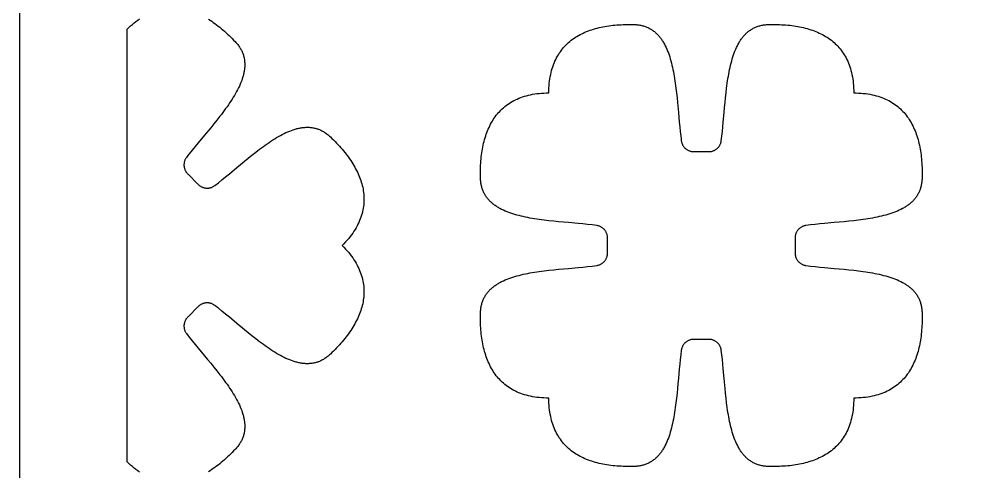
# Model space of a CAD drawing. Extents: x -1268 to 1319, y -900 to 956.
# Drawn here: x -629.1 to -179.1, y -638.5 to -428.7 of the extents above; entities that cross this region are included whole.
import ezdxf

# ---------------------------------------------------------------- set-up
doc = ezdxf.new("R2010")
doc.units = 0
doc.layers.add('LAYER_1', color=7, linetype='CONTINUOUS')

msp = doc.modelspace()

# ---------------------------------------------------------------- linework, layer by layer
at = {"layer": 'LAYER_1'}
for points in [[(-629.08, -900), (270.92, -900), (270.92, 900), (-629.08, 900)], [(-383.27, -462.81), (-383.25, -461.66), (-383.2, -460.54), (-383.13, -459.44), (-383.04, -458.37), (-382.92, -457.32), (-382.77, -456.29), (-382.6, -455.29), (-382.41, -454.32), (-382.2, -453.36), (-381.96, -452.44), (-381.7, -451.53), (-381.42, -450.65), (-381.11, -449.78), (-380.79, -448.95), (-380.44, -448.13), (-380.07, -447.34), (-379.68, -446.56), (-379.27, -445.81), (-378.84, -445.09), (-378.39, -444.38), (-377.92, -443.69), (-377.43, -443.03), (-376.92, -442.38), (-376.4, -441.76), (-375.85, -441.15), (-375.29, -440.57), (-374.71, -440), (-374.11, -439.46), (-373.5, -438.93), (-372.87, -438.42), (-372.22, -437.94), (-371.56, -437.47), (-370.88, -437.02), (-370.19, -436.59), (-369.48, -436.17), (-368.75, -435.78), (-368.01, -435.4), (-367.26, -435.04), (-366.49, -434.69), (-365.71, -434.37), (-364.92, -434.06), (-364.11, -433.76), (-363.29, -433.49), (-362.46, -433.22), (-361.62, -432.98), (-360.77, -432.75), (-359.9, -432.54), (-359.02, -432.34), (-358.14, -432.16), (-357.24, -431.99), (-356.33, -431.84), (-355.41, -431.7), (-354.48, -431.57), (-353.55, -431.46), (-352.6, -431.37), (-351.65, -431.28), (-350.69, -431.22), (-349.72, -431.16), (-348.74, -431.12), (-347.75, -431.09), (-346.76, -431.07), (-345.76, -431.07), (-344.76, -431.07), (-343.75, -431.09), (-343.27, -431.11), (-342.79, -431.14), (-342.33, -431.18), (-341.87, -431.23), (-341.42, -431.29), (-340.98, -431.36), (-340.55, -431.45), (-340.12, -431.54), (-339.7, -431.64), (-339.29, -431.76), (-338.89, -431.88), (-338.49, -432.02), (-338.1, -432.16), (-337.72, -432.31), (-337.35, -432.48), (-336.98, -432.65), (-336.62, -432.83), (-336.26, -433.02), (-335.92, -433.23), (-335.58, -433.44), (-335.24, -433.65), (-334.92, -433.88), (-334.6, -434.12), (-334.28, -434.36), (-333.97, -434.62), (-333.67, -434.88), (-333.38, -435.15), (-333.09, -435.43), (-332.8, -435.72), (-332.53, -436.01), (-332.25, -436.31), (-331.99, -436.62), (-331.73, -436.94), (-331.47, -437.27), (-331.23, -437.6), (-330.98, -437.94), (-330.74, -438.29), (-330.51, -438.64), (-330.28, -439), (-330.06, -439.37), (-329.85, -439.75), (-329.63, -440.13), (-329.22, -440.91), (-328.83, -441.72), (-328.46, -442.55), (-328.11, -443.4), (-327.77, -444.28), (-327.45, -445.18), (-327.15, -446.09), (-326.86, -447.03), (-326.59, -447.99), (-326.33, -448.96), (-326.09, -449.95), (-325.85, -450.96), (-325.63, -451.98), (-325.43, -453.01), (-325.23, -454.06), (-325.04, -455.12), (-324.87, -456.2), (-324.7, -457.28), (-324.54, -458.37), (-324.39, -459.47), (-324.25, -460.58), (-323.98, -462.81), (-323.74, -465.07), (-323.51, -467.33), (-323.09, -471.87), (-322.69, -476.38), (-322.47, -478.6), (-322.25, -480.78), (-322.01, -482.93), (-321.88, -483.99), (-321.75, -485.03), (-321.7, -485.32), (-321.64, -485.59), (-321.57, -485.87), (-321.48, -486.13), (-321.39, -486.4), (-321.28, -486.65), (-321.16, -486.9), (-321.03, -487.14), (-320.89, -487.37), (-320.73, -487.6), (-320.57, -487.82), (-320.4, -488.02), (-320.22, -488.23), (-320.03, -488.42), (-319.83, -488.6), (-319.62, -488.77), (-319.41, -488.94), (-319.19, -489.09), (-318.96, -489.23), (-318.72, -489.37), (-318.48, -489.49), (-318.23, -489.6), (-317.98, -489.7), (-317.72, -489.78), (-317.46, -489.86), (-317.19, -489.92), (-316.92, -489.97), (-316.64, -490.01), (-316.36, -490.03), (-316.08, -490.05), (-315.8, -490.04), (-315.51, -490.02), (-315.26, -490), (-313.41, -489.92), (-311.55, -489.92), (-309.7, -490), (-309.45, -490.02), (-309.16, -490.04), (-308.88, -490.05), (-308.59, -490.03), (-308.32, -490.01), (-308.04, -489.97), (-307.77, -489.92), (-307.5, -489.86), (-307.24, -489.78), (-306.98, -489.7), (-306.72, -489.6), (-306.48, -489.49), (-306.23, -489.37), (-306, -489.23), (-305.77, -489.09), (-305.55, -488.94), (-305.33, -488.77), (-305.13, -488.6), (-304.93, -488.42), (-304.74, -488.23), (-304.56, -488.02), (-304.39, -487.82), (-304.22, -487.6), (-304.07, -487.37), (-303.93, -487.14), (-303.8, -486.9), (-303.68, -486.65), (-303.57, -486.4), (-303.47, -486.13), (-303.39, -485.87), (-303.32, -485.59), (-303.26, -485.32), (-303.21, -485.03), (-302.95, -482.93), (-302.71, -480.78), (-302.48, -478.6), (-302.27, -476.38), (-301.86, -471.87), (-301.66, -469.61), (-301.44, -467.33), (-301.22, -465.07), (-300.97, -462.81), (-300.71, -460.58), (-300.57, -459.47), (-300.42, -458.37), (-300.26, -457.28), (-300.09, -456.2), (-299.91, -455.12), (-299.73, -454.06), (-299.53, -453.01), (-299.32, -451.98), (-299.1, -450.96), (-298.87, -449.95), (-298.63, -448.96), (-298.37, -447.99), (-298.09, -447.03), (-297.81, -446.09), (-297.5, -445.18), (-297.18, -444.28), (-296.85, -443.4), (-296.49, -442.55), (-296.12, -441.72), (-295.73, -440.91), (-295.32, -440.13), (-295.11, -439.75), (-294.89, -439.37), (-294.67, -439), (-294.45, -438.64), (-294.21, -438.29), (-293.98, -437.94), (-293.73, -437.6), (-293.48, -437.27), (-293.23, -436.94), (-292.97, -436.62), (-292.7, -436.31), (-292.43, -436.01), (-292.15, -435.72), (-291.87, -435.43), (-291.58, -435.15), (-291.29, -434.88), (-290.98, -434.62), (-290.68, -434.36), (-290.36, -434.12), (-290.04, -433.88), (-289.71, -433.65), (-289.38, -433.44), (-289.04, -433.23), (-288.69, -433.02), (-288.34, -432.83), (-287.98, -432.65), (-287.61, -432.48), (-287.24, -432.31), (-286.85, -432.16), (-286.47, -432.02), (-286.07, -431.88), (-285.67, -431.76), (-285.25, -431.64), (-284.84, -431.54), (-284.41, -431.45), (-283.98, -431.36), (-283.54, -431.29), (-283.09, -431.23), (-282.63, -431.18), (-282.16, -431.14), (-281.69, -431.11), (-281.21, -431.09), (-280.2, -431.07), (-279.19, -431.07), (-278.2, -431.07), (-277.2, -431.09), (-276.22, -431.12), (-275.24, -431.16), (-274.27, -431.22), (-273.31, -431.28), (-272.36, -431.37), (-271.41, -431.46), (-270.47, -431.57), (-269.55, -431.7), (-268.63, -431.84), (-267.72, -431.99), (-266.82, -432.16), (-265.93, -432.34), (-265.06, -432.54), (-264.19, -432.75), (-263.34, -432.98), (-262.49, -433.22), (-261.66, -433.49), (-260.84, -433.76), (-260.04, -434.06), (-259.24, -434.37), (-258.46, -434.69), (-257.7, -435.04), (-256.94, -435.4), (-256.21, -435.78), (-255.48, -436.17), (-254.77, -436.59), (-254.08, -437.02), (-253.4, -437.47), (-252.74, -437.94), (-252.09, -438.42), (-251.46, -438.93), (-250.84, -439.46), (-250.25, -440), (-249.67, -440.57), (-249.1, -441.15), (-248.56, -441.76), (-248.03, -442.38), (-247.53, -443.03), (-247.04, -443.69), (-246.57, -444.38), (-246.12, -445.09), (-245.69, -445.81), (-245.28, -446.56), (-244.89, -447.34), (-244.52, -448.13), (-244.17, -448.95), (-243.85, -449.78), (-243.54, -450.65), (-243.26, -451.53), (-243, -452.44), (-242.76, -453.36), (-242.54, -454.32), (-242.35, -455.29), (-242.18, -456.29), (-242.04, -457.32), (-241.92, -458.37), (-241.83, -459.44), (-241.75, -460.54), (-241.71, -461.66), (-241.69, -462.81), (-240.54, -462.83), (-239.42, -462.87), (-238.32, -462.94), (-237.25, -463.04), (-236.2, -463.16), (-235.18, -463.3), (-234.18, -463.47), (-233.2, -463.66), (-232.25, -463.88), (-231.32, -464.11), (-230.41, -464.38), (-229.53, -464.66), (-228.67, -464.96), (-227.83, -465.29), (-227.01, -465.64), (-226.22, -466.01), (-225.45, -466.4), (-224.7, -466.81), (-223.97, -467.24), (-223.26, -467.69), (-222.57, -468.16), (-221.91, -468.64), (-221.26, -469.15), (-220.64, -469.68), (-220.03, -470.22), (-219.45, -470.78), (-218.89, -471.36), (-218.34, -471.96), (-217.81, -472.58), (-217.31, -473.21), (-216.82, -473.85), (-216.35, -474.52), (-215.9, -475.2), (-215.47, -475.89), (-215.05, -476.6), (-214.66, -477.32), (-214.28, -478.06), (-213.92, -478.81), (-213.57, -479.58), (-213.25, -480.36), (-212.94, -481.15), (-212.64, -481.96), (-212.37, -482.78), (-212.11, -483.61), (-211.86, -484.45), (-211.63, -485.31), (-211.42, -486.17), (-211.22, -487.05), (-211.04, -487.94), (-210.87, -488.84), (-210.72, -489.75), (-210.58, -490.66), (-210.46, -491.59), (-210.35, -492.53), (-210.25, -493.47), (-210.17, -494.43), (-210.1, -495.39), (-210.04, -496.36), (-210, -497.34), (-209.97, -498.32), (-209.95, -499.31), (-209.95, -500.31), (-209.96, -501.32), (-209.97, -502.33), (-209.99, -502.81), (-210.02, -503.28), (-210.06, -503.75), (-210.11, -504.2), (-210.17, -504.65), (-210.25, -505.09), (-210.33, -505.53), (-210.42, -505.95), (-210.53, -506.37), (-210.64, -506.78), (-210.76, -507.19), (-210.9, -507.58), (-211.04, -507.97), (-211.2, -508.35), (-211.36, -508.73), (-211.53, -509.1), (-211.72, -509.46), (-211.91, -509.81), (-212.11, -510.16), (-212.32, -510.5), (-212.54, -510.83), (-212.77, -511.16), (-213, -511.48), (-213.25, -511.79), (-213.5, -512.1), (-213.76, -512.4), (-214.03, -512.7), (-214.31, -512.99), (-214.6, -513.27), (-214.89, -513.55), (-215.2, -513.82), (-215.51, -514.09), (-215.83, -514.35), (-216.15, -514.6), (-216.48, -514.85), (-216.82, -515.09), (-217.17, -515.33), (-217.53, -515.56), (-217.89, -515.79), (-218.25, -516.01), (-218.63, -516.23), (-219.01, -516.44), (-219.79, -516.85), (-220.6, -517.24), (-221.43, -517.61), (-222.28, -517.97), (-223.16, -518.3), (-224.06, -518.62), (-224.98, -518.92), (-225.91, -519.21), (-226.87, -519.48), (-227.84, -519.74), (-228.83, -519.99), (-229.84, -520.22), (-230.86, -520.44), (-231.9, -520.65), (-232.95, -520.85), (-234.01, -521.03), (-235.08, -521.21), (-236.16, -521.38), (-237.25, -521.53), (-238.35, -521.68), (-239.46, -521.83), (-241.7, -522.09), (-243.95, -522.34), (-246.22, -522.56), (-250.76, -522.98), (-255.26, -523.39), (-257.48, -523.6), (-259.66, -523.82), (-261.81, -524.07), (-262.87, -524.19), (-263.91, -524.33), (-264.2, -524.38), (-264.48, -524.43), (-264.75, -524.51), (-265.02, -524.59), (-265.28, -524.69), (-265.53, -524.8), (-265.78, -524.92), (-266.02, -525.05), (-266.25, -525.19), (-266.48, -525.34), (-266.7, -525.5), (-266.91, -525.68), (-267.11, -525.86), (-267.3, -526.05), (-267.48, -526.24), (-267.66, -526.45), (-267.82, -526.67), (-267.97, -526.89), (-268.12, -527.12), (-268.25, -527.35), (-268.37, -527.59), (-268.48, -527.84), (-268.58, -528.09), (-268.67, -528.35), (-268.74, -528.62), (-268.81, -528.88), (-268.86, -529.16), (-268.89, -529.43), (-268.92, -529.71), (-268.93, -529.99), (-268.92, -530.28), (-268.91, -530.57), (-268.91, -536.63), (-268.92, -536.91), (-268.93, -537.2), (-268.92, -537.48), (-268.89, -537.76), (-268.86, -538.04), (-268.81, -538.31), (-268.74, -538.58), (-268.67, -538.84), (-268.58, -539.1), (-268.48, -539.35), (-268.37, -539.6), (-268.25, -539.84), (-268.12, -540.08), (-267.97, -540.31), (-267.82, -540.53), (-267.66, -540.74), (-267.48, -540.95), (-267.3, -541.15), (-267.11, -541.34), (-266.91, -541.52), (-266.7, -541.69), (-266.48, -541.85), (-266.25, -542), (-266.02, -542.14), (-265.78, -542.28), (-265.53, -542.4), (-265.28, -542.5), (-265.02, -542.6), (-264.75, -542.69), (-264.48, -542.76), (-264.2, -542.82), (-263.91, -542.86), (-261.81, -543.13), (-259.66, -543.37), (-257.48, -543.59), (-255.26, -543.8), (-250.76, -544.21), (-248.49, -544.42), (-246.22, -544.63), (-243.95, -544.86), (-241.7, -545.1), (-239.46, -545.37), (-238.35, -545.51), (-237.25, -545.66), (-236.16, -545.82), (-235.08, -545.98), (-234.01, -546.16), (-232.95, -546.35), (-231.9, -546.54), (-230.86, -546.75), (-229.84, -546.97), (-228.83, -547.2), (-227.84, -547.45), (-226.87, -547.71), (-225.91, -547.98), (-224.98, -548.27), (-224.06, -548.57), (-223.16, -548.89), (-222.28, -549.23), (-221.43, -549.58), (-220.6, -549.95), (-219.79, -550.34), (-219.01, -550.75), (-218.63, -550.96), (-218.25, -551.18), (-217.89, -551.4), (-217.53, -551.63), (-217.17, -551.86), (-216.82, -552.1), (-216.48, -552.34), (-216.15, -552.59), (-215.83, -552.85), (-215.51, -553.11), (-215.2, -553.37), (-214.89, -553.64), (-214.6, -553.92), (-214.31, -554.2), (-214.03, -554.49), (-213.76, -554.79), (-213.5, -555.09), (-213.25, -555.4), (-213, -555.71), (-212.77, -556.03), (-212.54, -556.36), (-212.32, -556.69), (-212.11, -557.03), (-211.91, -557.38), (-211.72, -557.74), (-211.53, -558.1), (-211.36, -558.46), (-211.2, -558.84), (-211.04, -559.22), (-210.9, -559.61), (-210.76, -560.01), (-210.64, -560.41), (-210.53, -560.82), (-210.42, -561.24), (-210.33, -561.66), (-210.25, -562.1), (-210.17, -562.54), (-210.11, -562.99), (-210.06, -563.45), (-210.02, -563.91), (-209.99, -564.38), (-209.97, -564.87), (-209.96, -565.88), (-209.95, -566.88), (-209.95, -567.88), (-209.97, -568.87), (-210, -569.86), (-210.04, -570.83), (-210.1, -571.8), (-210.17, -572.76), (-210.25, -573.72), (-210.35, -574.66), (-210.46, -575.6), (-210.58, -576.53), (-210.72, -577.45), (-210.87, -578.35), (-211.04, -579.25), (-211.22, -580.14), (-211.42, -581.02), (-211.63, -581.88), (-211.86, -582.74), (-212.11, -583.58), (-212.37, -584.41), (-212.64, -585.23), (-212.94, -586.04), (-213.25, -586.83), (-213.57, -587.61), (-213.92, -588.38), (-214.28, -589.13), (-214.66, -589.87), (-215.05, -590.59), (-215.47, -591.3), (-215.9, -592), (-216.35, -592.68), (-216.82, -593.34), (-217.31, -593.99), (-217.81, -594.62), (-218.34, -595.23), (-218.89, -595.83), (-219.45, -596.41), (-220.03, -596.97), (-220.64, -597.51), (-221.26, -598.04), (-221.91, -598.55), (-222.57, -599.04), (-223.26, -599.51), (-223.97, -599.96), (-224.7, -600.39), (-225.45, -600.8), (-226.22, -601.19), (-227.01, -601.56), (-227.83, -601.9), (-228.67, -602.23), (-229.53, -602.53), (-230.41, -602.82), (-231.32, -603.08), (-232.25, -603.32), (-233.2, -603.53), (-234.18, -603.72), (-235.18, -603.89), (-236.2, -604.03), (-237.25, -604.15), (-238.32, -604.25), (-239.42, -604.32), (-240.54, -604.37), (-241.69, -604.39), (-241.71, -605.53), (-241.75, -606.66), (-241.83, -607.75), (-241.92, -608.83), (-242.04, -609.87), (-242.18, -610.9), (-242.35, -611.9), (-242.54, -612.87), (-242.76, -613.83), (-243, -614.76), (-243.26, -615.66), (-243.54, -616.55), (-243.85, -617.41), (-244.17, -618.25), (-244.52, -619.06), (-244.89, -619.86), (-245.28, -620.63), (-245.69, -621.38), (-246.12, -622.11), (-246.57, -622.81), (-247.04, -623.5), (-247.53, -624.17), (-248.03, -624.81), (-248.56, -625.44), (-249.1, -626.04), (-249.67, -626.63), (-250.25, -627.19), (-250.84, -627.73), (-251.46, -628.26), (-252.09, -628.77), (-252.74, -629.26), (-253.4, -629.72), (-254.08, -630.17), (-254.77, -630.61), (-255.48, -631.02), (-256.21, -631.42), (-256.94, -631.8), (-257.7, -632.16), (-258.46, -632.5), (-259.24, -632.83), (-260.04, -633.14), (-260.84, -633.43), (-261.66, -633.71), (-262.49, -633.97), (-263.34, -634.21), (-264.19, -634.44), (-265.06, -634.65), (-265.93, -634.85), (-266.82, -635.04), (-267.72, -635.2), (-268.63, -635.36), (-269.55, -635.49), (-270.47, -635.62), (-271.41, -635.73), (-272.36, -635.82), (-273.31, -635.91), (-274.27, -635.98), (-275.24, -636.03), (-276.22, -636.08), (-277.2, -636.1), (-278.2, -636.12), (-279.19, -636.13), (-280.2, -636.12), (-281.21, -636.1), (-281.69, -636.08), (-282.16, -636.05), (-282.63, -636.01), (-283.09, -635.96), (-283.54, -635.9), (-283.98, -635.83), (-284.41, -635.75), (-284.84, -635.65), (-285.25, -635.55), (-285.67, -635.43), (-286.07, -635.31), (-286.47, -635.18), (-286.85, -635.03), (-287.24, -634.88), (-287.61, -634.72), (-287.98, -634.54), (-288.34, -634.36), (-288.69, -634.17), (-289.04, -633.97), (-289.38, -633.76), (-289.71, -633.54), (-290.04, -633.31), (-290.36, -633.07), (-290.68, -632.83), (-290.98, -632.57), (-291.29, -632.31), (-291.58, -632.04), (-291.87, -631.76), (-292.15, -631.48), (-292.43, -631.18), (-292.7, -630.88), (-292.97, -630.57), (-293.23, -630.25), (-293.48, -629.92), (-293.73, -629.59), (-293.98, -629.25), (-294.21, -628.9), (-294.45, -628.55), (-294.67, -628.19), (-294.89, -627.82), (-295.11, -627.45), (-295.32, -627.06), (-295.73, -626.28), (-296.12, -625.48), (-296.49, -624.64), (-296.85, -623.79), (-297.18, -622.91), (-297.5, -622.02), (-297.81, -621.1), (-298.09, -620.16), (-298.37, -619.2), (-298.63, -618.23), (-298.87, -617.24), (-299.1, -616.23), (-299.32, -615.21), (-299.53, -614.18), (-299.73, -613.13), (-299.91, -612.07), (-300.09, -611), (-300.26, -609.91), (-300.42, -608.82), (-300.57, -607.72), (-300.71, -606.61), (-300.97, -604.38), (-301.22, -602.12), (-301.44, -599.86), (-301.86, -595.32), (-302.27, -590.82), (-302.48, -588.6), (-302.71, -586.41), (-302.95, -584.26), (-303.08, -583.21), (-303.21, -582.16), (-303.26, -581.88), (-303.32, -581.6), (-303.39, -581.32), (-303.47, -581.06), (-303.57, -580.8), (-303.68, -580.54), (-303.8, -580.29), (-303.93, -580.05), (-304.07, -579.82), (-304.22, -579.59), (-304.39, -579.38), (-304.56, -579.17), (-304.74, -578.97), (-304.93, -578.77), (-305.13, -578.59), (-305.33, -578.42), (-305.55, -578.26), (-305.77, -578.1), (-306, -577.96), (-306.23, -577.83), (-306.48, -577.7), (-306.72, -577.59), (-306.98, -577.49), (-307.24, -577.41), (-307.5, -577.33), (-307.77, -577.27), (-308.04, -577.22), (-308.32, -577.18), (-308.59, -577.16), (-308.88, -577.15), (-309.16, -577.15), (-309.45, -577.17), (-315.51, -577.17), (-315.8, -577.15), (-316.08, -577.15), (-316.36, -577.16), (-316.64, -577.18), (-316.92, -577.22), (-317.19, -577.27), (-317.46, -577.33), (-317.72, -577.41), (-317.98, -577.49), (-318.23, -577.59), (-318.48, -577.7), (-318.72, -577.83), (-318.96, -577.96), (-319.19, -578.1), (-319.41, -578.26), (-319.62, -578.42), (-319.83, -578.59), (-320.03, -578.77), (-320.22, -578.97), (-320.4, -579.17), (-320.57, -579.38), (-320.73, -579.59), (-320.89, -579.82), (-321.03, -580.05), (-321.16, -580.29), (-321.28, -580.54), (-321.39, -580.8), (-321.48, -581.06), (-321.57, -581.32), (-321.64, -581.6), (-321.7, -581.88), (-321.75, -582.16), (-322.01, -584.26), (-322.25, -586.41), (-322.47, -588.6), (-322.69, -590.82), (-323.09, -595.32), (-323.3, -597.59), (-323.51, -599.86), (-323.74, -602.12), (-323.98, -604.38), (-324.25, -606.61), (-324.39, -607.72), (-324.54, -608.82), (-324.7, -609.91), (-324.87, -611), (-325.04, -612.07), (-325.23, -613.13), (-325.43, -614.18), (-325.63, -615.21), (-325.85, -616.23), (-326.09, -617.24), (-326.33, -618.23), (-326.59, -619.2), (-326.86, -620.16), (-327.15, -621.1), (-327.45, -622.02), (-327.77, -622.91), (-328.11, -623.79), (-328.46, -624.64), (-328.83, -625.48), (-329.22, -626.28), (-329.63, -627.06), (-329.85, -627.45), (-330.06, -627.82), (-330.28, -628.19), (-330.51, -628.55), (-330.74, -628.9), (-330.98, -629.25), (-331.23, -629.59), (-331.47, -629.92), (-331.73, -630.25), (-331.99, -630.57), (-332.25, -630.88), (-332.53, -631.18), (-332.8, -631.48), (-333.09, -631.76), (-333.38, -632.04), (-333.67, -632.31), (-333.97, -632.57), (-334.28, -632.83), (-334.6, -633.07), (-334.92, -633.31), (-335.24, -633.54), (-335.58, -633.76), (-335.92, -633.97), (-336.26, -634.17), (-336.62, -634.36), (-336.98, -634.54), (-337.35, -634.72), (-337.72, -634.88), (-338.1, -635.03), (-338.49, -635.18), (-338.89, -635.31), (-339.29, -635.43), (-339.7, -635.55), (-340.12, -635.65), (-340.55, -635.75), (-340.98, -635.83), (-341.42, -635.9), (-341.87, -635.96), (-342.33, -636.01), (-342.79, -636.05), (-343.27, -636.08), (-343.75, -636.1), (-344.76, -636.12), (-345.76, -636.13), (-346.76, -636.12), (-347.75, -636.1), (-348.74, -636.08), (-349.72, -636.03), (-350.69, -635.98), (-351.65, -635.91), (-352.6, -635.82), (-353.55, -635.73), (-354.48, -635.62), (-355.41, -635.49), (-356.33, -635.36), (-357.24, -635.2), (-358.14, -635.04), (-359.02, -634.85), (-359.9, -634.65), (-360.77, -634.44), (-361.62, -634.21), (-362.46, -633.97), (-363.29, -633.71), (-364.11, -633.43), (-364.92, -633.14), (-365.71, -632.83), (-366.49, -632.5), (-367.26, -632.16), (-368.01, -631.8), (-368.75, -631.42), (-369.48, -631.02), (-370.19, -630.61), (-370.88, -630.17), (-371.56, -629.72), (-372.22, -629.26), (-372.87, -628.77), (-373.5, -628.26), (-374.11, -627.73), (-374.71, -627.19), (-375.29, -626.63), (-375.85, -626.04), (-376.4, -625.44), (-376.92, -624.81), (-377.43, -624.17), (-377.92, -623.5), (-378.39, -622.81), (-378.84, -622.11), (-379.27, -621.38), (-379.68, -620.63), (-380.07, -619.86), (-380.44, -619.06), (-380.79, -618.25), (-381.11, -617.41), (-381.42, -616.55), (-381.7, -615.66), (-381.96, -614.76), (-382.2, -613.83), (-382.41, -612.87), (-382.6, -611.9), (-382.77, -610.9), (-382.92, -609.87), (-383.04, -608.83), (-383.13, -607.75), (-383.2, -606.66), (-383.25, -605.53), (-383.27, -604.39), (-384.42, -604.37), (-385.54, -604.32), (-386.64, -604.25), (-387.71, -604.15), (-388.76, -604.03), (-389.78, -603.89), (-390.78, -603.72), (-391.76, -603.53), (-392.71, -603.32), (-393.64, -603.08), (-394.55, -602.82), (-395.43, -602.53), (-396.29, -602.23), (-397.13, -601.9), (-397.94, -601.56), (-398.74, -601.19), (-399.51, -600.8), (-400.26, -600.39), (-400.99, -599.96), (-401.7, -599.51), (-402.38, -599.04), (-403.05, -598.55), (-403.69, -598.04), (-404.32, -597.51), (-404.92, -596.97), (-405.51, -596.41), (-406.07, -595.83), (-406.62, -595.23), (-407.14, -594.62), (-407.65, -593.99), (-408.14, -593.34), (-408.61, -592.68), (-409.06, -592), (-409.49, -591.3), (-409.9, -590.59), (-410.3, -589.87), (-410.68, -589.13), (-411.04, -588.38), (-411.38, -587.61), (-411.71, -586.83), (-412.02, -586.04), (-412.31, -585.23), (-412.59, -584.41), (-412.85, -583.58), (-413.09, -582.74), (-413.32, -581.88), (-413.54, -581.02), (-413.73, -580.14), (-413.92, -579.25), (-414.09, -578.35), (-414.24, -577.45), (-414.38, -576.53), (-414.5, -575.6), (-414.61, -574.66), (-414.71, -573.72), (-414.79, -572.76), (-414.86, -571.8), (-414.92, -570.83), (-414.96, -569.86), (-414.99, -568.87), (-415, -567.88), (-415.01, -566.88), (-415, -565.88), (-414.98, -564.87), (-414.97, -564.38), (-414.94, -563.91), (-414.9, -563.45), (-414.85, -562.99), (-414.78, -562.54), (-414.71, -562.1), (-414.63, -561.66), (-414.54, -561.24), (-414.43, -560.82), (-414.32, -560.41), (-414.19, -560.01), (-414.06, -559.61), (-413.92, -559.22), (-413.76, -558.84), (-413.6, -558.46), (-413.42, -558.1), (-413.24, -557.74), (-413.05, -557.38), (-412.85, -557.03), (-412.64, -556.69), (-412.42, -556.36), (-412.19, -556.03), (-411.96, -555.71), (-411.71, -555.4), (-411.46, -555.09), (-411.19, -554.79), (-410.92, -554.49), (-410.64, -554.2), (-410.36, -553.92), (-410.06, -553.64), (-409.76, -553.37), (-409.45, -553.11), (-409.13, -552.85), (-408.81, -552.59), (-408.47, -552.34), (-408.13, -552.1), (-407.79, -551.86), (-407.43, -551.63), (-407.07, -551.4), (-406.7, -551.18), (-406.33, -550.96), (-405.95, -550.75), (-405.17, -550.34), (-404.36, -549.95), (-403.53, -549.58), (-402.67, -549.23), (-401.8, -548.89), (-400.9, -548.57), (-399.98, -548.27), (-399.04, -547.98), (-398.09, -547.71), (-397.11, -547.45), (-396.12, -547.2), (-395.12, -546.97), (-394.1, -546.75), (-393.06, -546.54), (-392.01, -546.35), (-390.95, -546.16), (-389.88, -545.98), (-388.8, -545.82), (-387.71, -545.66), (-386.6, -545.51), (-385.5, -545.37), (-383.26, -545.1), (-381.01, -544.86), (-378.74, -544.63), (-374.2, -544.21), (-369.7, -543.8), (-367.48, -543.59), (-365.29, -543.37), (-363.15, -543.13), (-362.09, -543), (-361.04, -542.86), (-360.76, -542.82), (-360.48, -542.76), (-360.21, -542.69), (-359.94, -542.6), (-359.68, -542.5), (-359.42, -542.4), (-359.18, -542.28), (-358.94, -542.14), (-358.7, -542), (-358.48, -541.85), (-358.26, -541.69), (-358.05, -541.52), (-357.85, -541.34), (-357.66, -541.15), (-357.47, -540.95), (-357.3, -540.74), (-357.14, -540.53), (-356.98, -540.31), (-356.84, -540.08), (-356.71, -539.84), (-356.59, -539.6), (-356.48, -539.35), (-356.38, -539.1), (-356.29, -538.84), (-356.21, -538.58), (-356.15, -538.31), (-356.1, -538.04), (-356.06, -537.76), (-356.04, -537.48), (-356.03, -537.2), (-356.03, -536.91), (-356.05, -536.63), (-356.05, -530.57), (-356.03, -530.28), (-356.03, -529.99), (-356.04, -529.71), (-356.06, -529.43), (-356.1, -529.16), (-356.15, -528.88), (-356.21, -528.62), (-356.29, -528.35), (-356.38, -528.09), (-356.48, -527.84), (-356.59, -527.59), (-356.71, -527.35), (-356.84, -527.12), (-356.98, -526.89), (-357.14, -526.67), (-357.3, -526.45), (-357.47, -526.24), (-357.66, -526.05), (-357.85, -525.86), (-358.05, -525.68), (-358.26, -525.5), (-358.48, -525.34), (-358.7, -525.19), (-358.94, -525.05), (-359.18, -524.92), (-359.42, -524.8), (-359.68, -524.69), (-359.94, -524.59), (-360.21, -524.51), (-360.48, -524.43), (-360.76, -524.38), (-361.04, -524.33), (-363.15, -524.07), (-365.29, -523.82), (-367.48, -523.6), (-369.7, -523.39), (-374.2, -522.98), (-376.47, -522.77), (-378.74, -522.56), (-381.01, -522.34), (-383.26, -522.09), (-385.5, -521.83), (-386.6, -521.68), (-387.71, -521.53), (-388.8, -521.38), (-389.88, -521.21), (-390.95, -521.03), (-392.01, -520.85), (-393.06, -520.65), (-394.1, -520.44), (-395.12, -520.22), (-396.12, -519.99), (-397.11, -519.74), (-398.09, -519.48), (-399.04, -519.21), (-399.98, -518.92), (-400.9, -518.62), (-401.8, -518.3), (-402.67, -517.97), (-403.53, -517.61), (-404.36, -517.24), (-405.17, -516.85), (-405.95, -516.44), (-406.33, -516.23), (-406.7, -516.01), (-407.07, -515.79), (-407.43, -515.56), (-407.79, -515.33), (-408.13, -515.09), (-408.47, -514.85), (-408.81, -514.6), (-409.13, -514.35), (-409.45, -514.09), (-409.76, -513.82), (-410.06, -513.55), (-410.36, -513.27), (-410.64, -512.99), (-410.92, -512.7), (-411.19, -512.4), (-411.46, -512.1), (-411.71, -511.79), (-411.96, -511.48), (-412.19, -511.16), (-412.42, -510.83), (-412.64, -510.5), (-412.85, -510.16), (-413.05, -509.81), (-413.24, -509.46), (-413.42, -509.1), (-413.6, -508.73), (-413.76, -508.35), (-413.92, -507.97), (-414.06, -507.58), (-414.19, -507.19), (-414.32, -506.78), (-414.43, -506.37), (-414.54, -505.95), (-414.63, -505.53), (-414.71, -505.09), (-414.78, -504.65), (-414.85, -504.2), (-414.9, -503.75), (-414.94, -503.28), (-414.97, -502.81), (-414.98, -502.33), (-415, -501.32), (-415.01, -500.31), (-415, -499.31), (-414.99, -498.32), (-414.96, -497.34), (-414.92, -496.36), (-414.86, -495.39), (-414.79, -494.43), (-414.71, -493.47), (-414.61, -492.53), (-414.5, -491.59), (-414.38, -490.66), (-414.24, -489.75), (-414.09, -488.84), (-413.92, -487.94), (-413.73, -487.05), (-413.54, -486.17), (-413.32, -485.31), (-413.09, -484.45), (-412.85, -483.61), (-412.59, -482.78), (-412.31, -481.96), (-412.02, -481.15), (-411.71, -480.36), (-411.38, -479.58), (-411.04, -478.81), (-410.68, -478.06), (-410.3, -477.32), (-409.9, -476.6), (-409.49, -475.89), (-409.06, -475.2), (-408.61, -474.52), (-408.14, -473.85), (-407.65, -473.21), (-407.14, -472.58), (-406.62, -471.96), (-406.07, -471.36), (-405.51, -470.78), (-404.92, -470.22), (-404.32, -469.68), (-403.69, -469.15), (-403.05, -468.64), (-402.38, -468.16), (-401.7, -467.69), (-400.99, -467.24), (-400.26, -466.81), (-399.51, -466.4), (-398.74, -466.01), (-397.94, -465.64), (-397.13, -465.29), (-396.29, -464.96), (-395.43, -464.66), (-394.55, -464.38), (-393.64, -464.11), (-392.71, -463.88), (-391.76, -463.66), (-390.78, -463.47), (-389.78, -463.3), (-388.76, -463.16), (-387.71, -463.04), (-386.64, -462.94), (-385.54, -462.87), (-384.42, -462.83)]]:
    msp.add_lwpolyline(points, close=True, dxfattribs=at)
for points in [[(-573.32, -638.67), (-574.14, -638.09), (-574.97, -637.48), (-575.79, -636.83), (-576.61, -636.15), (-577.43, -635.43), (-578.26, -634.68), (-579.08, -633.9), (-579.08, -554.32), (-579.08, -512.88), (-579.08, -433.29), (-578.26, -432.51), (-577.43, -431.76), (-576.61, -431.04), (-575.79, -430.36), (-574.97, -429.72), (-574.14, -429.1), (-573.32, -428.52)], [(-541.3, -428.63), (-540.54, -429.11), (-539.79, -429.61), (-539.04, -430.13), (-538.29, -430.66), (-537.55, -431.21), (-536.81, -431.78), (-536.07, -432.36), (-535.34, -432.96), (-534.61, -433.57), (-533.88, -434.2), (-533.16, -434.85), (-532.44, -435.51), (-531.72, -436.18), (-531.01, -436.87), (-530.31, -437.57), (-529.6, -438.28), (-528.91, -439), (-528.58, -439.36), (-528.26, -439.71), (-527.96, -440.07), (-527.68, -440.43), (-527.4, -440.79), (-527.14, -441.15), (-526.89, -441.52), (-526.66, -441.89), (-526.44, -442.25), (-526.23, -442.63), (-526.03, -443), (-525.84, -443.37), (-525.67, -443.75), (-525.51, -444.13), (-525.36, -444.51), (-525.22, -444.89), (-525.1, -445.28), (-524.98, -445.66), (-524.88, -446.05), (-524.79, -446.44), (-524.7, -446.83), (-524.63, -447.22), (-524.57, -447.62), (-524.53, -448.01), (-524.49, -448.41), (-524.46, -448.81), (-524.44, -449.21), (-524.43, -449.61), (-524.44, -450.01), (-524.45, -450.42), (-524.47, -450.82), (-524.5, -451.23), (-524.54, -451.64), (-524.59, -452.05), (-524.65, -452.46), (-524.72, -452.87), (-524.8, -453.29), (-524.89, -453.7), (-524.98, -454.12), (-525.08, -454.54), (-525.2, -454.95), (-525.32, -455.37), (-525.58, -456.22), (-525.87, -457.06), (-526.2, -457.91), (-526.55, -458.77), (-526.93, -459.62), (-527.34, -460.48), (-527.78, -461.35), (-528.24, -462.21), (-528.72, -463.08), (-529.23, -463.96), (-529.75, -464.83), (-530.3, -465.7), (-530.87, -466.58), (-531.45, -467.46), (-532.05, -468.34), (-532.67, -469.22), (-533.31, -470.11), (-533.95, -470.99), (-534.61, -471.87), (-535.28, -472.76), (-535.97, -473.64), (-537.36, -475.41), (-538.78, -477.18), (-540.23, -478.94), (-543.14, -482.45), (-546.03, -485.92), (-547.45, -487.64), (-548.84, -489.34), (-550.19, -491.03), (-550.85, -491.87), (-551.49, -492.7), (-551.66, -492.94), (-551.81, -493.18), (-551.95, -493.42), (-552.08, -493.67), (-552.2, -493.92), (-552.3, -494.18), (-552.39, -494.44), (-552.47, -494.7), (-552.54, -494.97), (-552.59, -495.23), (-552.63, -495.5), (-552.65, -495.77), (-552.67, -496.04), (-552.67, -496.31), (-552.66, -496.58), (-552.63, -496.85), (-552.6, -497.12), (-552.55, -497.38), (-552.49, -497.64), (-552.42, -497.91), (-552.33, -498.16), (-552.24, -498.42), (-552.13, -498.66), (-552.01, -498.91), (-551.87, -499.15), (-551.73, -499.38), (-551.57, -499.61), (-551.4, -499.83), (-551.22, -500.05), (-551.03, -500.25), (-550.82, -500.45), (-550.61, -500.64), (-546.32, -504.93), (-546.13, -505.14), (-545.93, -505.35), (-545.73, -505.54), (-545.51, -505.72), (-545.29, -505.89), (-545.06, -506.05), (-544.83, -506.19), (-544.59, -506.32), (-544.35, -506.45), (-544.1, -506.55), (-543.84, -506.65), (-543.59, -506.74), (-543.33, -506.81), (-543.06, -506.87), (-542.8, -506.92), (-542.53, -506.95), (-542.26, -506.98), (-541.99, -506.99), (-541.72, -506.99), (-541.45, -506.97), (-541.18, -506.95), (-540.91, -506.91), (-540.65, -506.86), (-540.38, -506.79), (-540.12, -506.71), (-539.86, -506.62), (-539.6, -506.52), (-539.35, -506.4), (-539.1, -506.27), (-538.86, -506.13), (-538.62, -505.98), (-538.38, -505.81), (-536.71, -504.51), (-535.02, -503.16), (-533.32, -501.77), (-531.6, -500.35), (-528.13, -497.46), (-526.38, -496), (-524.62, -494.54), (-522.86, -493.1), (-521.09, -491.68), (-519.32, -490.29), (-518.44, -489.6), (-517.55, -488.93), (-516.67, -488.27), (-515.79, -487.63), (-514.9, -486.99), (-514.02, -486.37), (-513.14, -485.77), (-512.26, -485.19), (-511.39, -484.62), (-510.51, -484.07), (-509.64, -483.55), (-508.76, -483.04), (-507.9, -482.56), (-507.03, -482.1), (-506.16, -481.66), (-505.3, -481.25), (-504.45, -480.87), (-503.59, -480.52), (-502.74, -480.19), (-501.9, -479.9), (-501.05, -479.63), (-500.63, -479.51), (-500.22, -479.4), (-499.8, -479.3), (-499.38, -479.21), (-498.97, -479.12), (-498.55, -479.04), (-498.14, -478.97), (-497.73, -478.91), (-497.32, -478.86), (-496.91, -478.82), (-496.5, -478.79), (-496.1, -478.77), (-495.69, -478.76), (-495.29, -478.75), (-494.89, -478.76), (-494.49, -478.78), (-494.09, -478.81), (-493.69, -478.85), (-493.3, -478.89), (-492.9, -478.95), (-492.51, -479.02), (-492.12, -479.1), (-491.73, -479.2), (-491.34, -479.3), (-490.96, -479.41), (-490.57, -479.54), (-490.19, -479.68), (-489.81, -479.83), (-489.43, -479.99), (-489.05, -480.16), (-488.68, -480.35), (-488.31, -480.54), (-487.94, -480.75), (-487.57, -480.98), (-487.2, -481.21), (-486.83, -481.46), (-486.47, -481.72), (-486.11, -482), (-485.75, -482.28), (-485.39, -482.58), (-485.04, -482.9), (-484.68, -483.23), (-483.96, -483.93), (-483.24, -484.63), (-482.54, -485.34), (-481.85, -486.05), (-481.17, -486.77), (-480.51, -487.49), (-479.87, -488.22), (-479.24, -488.95), (-478.62, -489.68), (-478.02, -490.42), (-477.43, -491.16), (-476.87, -491.9), (-476.32, -492.65), (-475.78, -493.4), (-475.26, -494.15), (-474.77, -494.91), (-474.29, -495.67), (-473.82, -496.43), (-473.38, -497.2), (-472.96, -497.97), (-472.56, -498.74), (-472.17, -499.51), (-471.81, -500.29), (-471.47, -501.07), (-471.15, -501.85), (-470.85, -502.64), (-470.57, -503.43), (-470.32, -504.22), (-470.08, -505.01), (-469.88, -505.8), (-469.69, -506.6), (-469.53, -507.4), (-469.39, -508.2), (-469.28, -509), (-469.19, -509.81), (-469.13, -510.61), (-469.09, -511.42), (-469.08, -512.23), (-469.1, -513.04), (-469.14, -513.85), (-469.21, -514.67), (-469.31, -515.48), (-469.43, -516.3), (-469.58, -517.11), (-469.77, -517.93), (-469.98, -518.75), (-470.22, -519.57), (-470.49, -520.39), (-470.79, -521.22), (-471.12, -522.04), (-471.48, -522.86), (-471.88, -523.69), (-472.3, -524.51), (-472.76, -525.34), (-473.25, -526.16), (-473.77, -526.99), (-474.32, -527.81), (-474.91, -528.64), (-475.53, -529.47), (-476.19, -530.29), (-476.88, -531.12), (-477.61, -531.94), (-478.37, -532.77), (-479.16, -533.6), (-478.37, -534.42), (-477.61, -535.25), (-476.88, -536.07), (-476.19, -536.9), (-475.53, -537.73), (-474.91, -538.55), (-474.32, -539.38), (-473.77, -540.2), (-473.25, -541.03), (-472.76, -541.85), (-472.3, -542.68), (-471.88, -543.5), (-471.48, -544.33), (-471.12, -545.15), (-470.79, -545.98), (-470.49, -546.8), (-470.22, -547.62), (-469.98, -548.44), (-469.77, -549.26), (-469.58, -550.08), (-469.43, -550.89), (-469.31, -551.71), (-469.21, -552.53), (-469.14, -553.34), (-469.1, -554.15), (-469.08, -554.96), (-469.09, -555.77), (-469.13, -556.58), (-469.19, -557.39), (-469.28, -558.19), (-469.39, -558.99), (-469.53, -559.79), (-469.69, -560.59), (-469.88, -561.39), (-470.08, -562.18), (-470.32, -562.98), (-470.57, -563.76), (-470.85, -564.55), (-471.15, -565.34), (-471.47, -566.12), (-471.81, -566.9), (-472.17, -567.68), (-472.56, -568.45), (-472.96, -569.22), (-473.38, -569.99), (-473.82, -570.76), (-474.29, -571.52), (-474.77, -572.28), (-475.26, -573.04), (-475.78, -573.79), (-476.32, -574.54), (-476.87, -575.29), (-477.43, -576.04), (-478.02, -576.78), (-478.62, -577.51), (-479.24, -578.24), (-479.87, -578.97), (-480.51, -579.7), (-481.17, -580.42), (-481.85, -581.14), (-482.54, -581.85), (-483.24, -582.56), (-483.96, -583.27), (-484.68, -583.97), (-485.04, -584.29), (-485.39, -584.61), (-485.75, -584.91), (-486.11, -585.2), (-486.47, -585.47), (-486.83, -585.73), (-487.2, -585.98), (-487.57, -586.21), (-487.94, -586.44), (-488.31, -586.65), (-488.68, -586.84), (-489.05, -587.03), (-489.43, -587.2), (-489.81, -587.36), (-490.19, -587.51), (-490.57, -587.65), (-490.96, -587.78), (-491.34, -587.89), (-491.73, -588), (-492.12, -588.09), (-492.51, -588.17), (-492.9, -588.24), (-493.3, -588.3), (-493.69, -588.35), (-494.09, -588.39), (-494.49, -588.41), (-494.89, -588.43), (-495.29, -588.44), (-495.69, -588.44), (-496.1, -588.42), (-496.5, -588.4), (-496.91, -588.37), (-497.32, -588.33), (-497.73, -588.28), (-498.14, -588.22), (-498.55, -588.15), (-498.97, -588.07), (-499.38, -587.99), (-499.8, -587.89), (-500.22, -587.79), (-500.63, -587.68), (-501.05, -587.56), (-501.9, -587.29), (-502.74, -587), (-503.59, -586.67), (-504.45, -586.32), (-505.3, -585.94), (-506.16, -585.53), (-507.03, -585.09), (-507.9, -584.64), (-508.76, -584.15), (-509.64, -583.65), (-510.51, -583.12), (-511.39, -582.57), (-512.26, -582.01), (-513.14, -581.42), (-514.02, -580.82), (-514.9, -580.2), (-515.79, -579.57), (-516.67, -578.92), (-517.55, -578.26), (-518.44, -577.59), (-519.32, -576.91), (-521.09, -575.51), (-522.86, -574.09), (-524.62, -572.65), (-528.13, -569.73), (-531.6, -566.84), (-533.32, -565.42), (-535.02, -564.03), (-536.71, -562.68), (-537.55, -562.03), (-538.38, -561.38), (-538.62, -561.22), (-538.86, -561.06), (-539.1, -560.92), (-539.35, -560.79), (-539.6, -560.67), (-539.86, -560.57), (-540.12, -560.48), (-540.38, -560.4), (-540.65, -560.34), (-540.91, -560.29), (-541.18, -560.25), (-541.45, -560.22), (-541.72, -560.21), (-541.99, -560.2), (-542.26, -560.21), (-542.53, -560.24), (-542.8, -560.27), (-543.06, -560.32), (-543.33, -560.38), (-543.59, -560.46), (-543.84, -560.54), (-544.1, -560.64), (-544.35, -560.75), (-544.59, -560.87), (-544.83, -561), (-545.06, -561.15), (-545.29, -561.3), (-545.51, -561.47), (-545.73, -561.65), (-545.93, -561.84), (-546.13, -562.05), (-546.32, -562.26), (-550.61, -566.55), (-550.82, -566.74), (-551.03, -566.94), (-551.22, -567.15), (-551.4, -567.36), (-551.57, -567.58), (-551.73, -567.81), (-551.87, -568.04), (-552.01, -568.28), (-552.13, -568.53), (-552.24, -568.78), (-552.33, -569.03), (-552.42, -569.29), (-552.49, -569.55), (-552.55, -569.81), (-552.6, -570.08), (-552.63, -570.34), (-552.66, -570.61), (-552.67, -570.88), (-552.67, -571.15), (-552.65, -571.42), (-552.63, -571.69), (-552.59, -571.96), (-552.54, -572.23), (-552.47, -572.49), (-552.39, -572.75), (-552.3, -573.01), (-552.2, -573.27), (-552.08, -573.52), (-551.95, -573.77), (-551.81, -574.02), (-551.66, -574.26), (-551.49, -574.49), (-550.19, -576.16), (-548.84, -577.85), (-547.45, -579.56), (-546.03, -581.27), (-543.14, -584.75), (-541.68, -586.5), (-540.23, -588.25), (-538.78, -590.02), (-537.36, -591.78), (-535.97, -593.55), (-535.28, -594.43), (-534.61, -595.32), (-533.95, -596.2), (-533.31, -597.09), (-532.67, -597.97), (-532.05, -598.85), (-531.45, -599.73), (-530.87, -600.61), (-530.3, -601.49), (-529.75, -602.36), (-529.23, -603.24), (-528.72, -604.11), (-528.24, -604.98), (-527.78, -605.84), (-527.34, -606.71), (-526.93, -607.57), (-526.55, -608.43), (-526.2, -609.28), (-525.87, -610.13), (-525.58, -610.98), (-525.32, -611.82), (-525.2, -612.24), (-525.08, -612.66), (-524.98, -613.07), (-524.89, -613.49), (-524.8, -613.9), (-524.72, -614.32), (-524.65, -614.73), (-524.59, -615.14), (-524.54, -615.55), (-524.5, -615.96), (-524.47, -616.37), (-524.45, -616.77), (-524.44, -617.18), (-524.43, -617.58), (-524.44, -617.98), (-524.46, -618.38), (-524.49, -618.78), (-524.53, -619.18), (-524.57, -619.58), (-524.63, -619.97), (-524.7, -620.36), (-524.79, -620.75), (-524.88, -621.14), (-524.98, -621.53), (-525.1, -621.92), (-525.22, -622.3), (-525.36, -622.68), (-525.51, -623.06), (-525.67, -623.44), (-525.84, -623.82), (-526.03, -624.19), (-526.23, -624.57), (-526.44, -624.94), (-526.66, -625.31), (-526.89, -625.67), (-527.14, -626.04), (-527.4, -626.4), (-527.68, -626.76), (-527.96, -627.12), (-528.26, -627.48), (-528.58, -627.84), (-528.91, -628.19), (-529.6, -628.91), (-530.31, -629.63), (-531.01, -630.33), (-531.72, -631.01), (-532.44, -631.69), (-533.16, -632.35), (-533.88, -632.99), (-534.61, -633.62), (-535.34, -634.23), (-536.07, -634.83), (-536.81, -635.42), (-537.55, -635.98), (-538.29, -636.53), (-539.04, -637.06), (-539.79, -637.58), (-540.54, -638.08), (-541.3, -638.56)]]:
    msp.add_lwpolyline(points, dxfattribs=at)

doc.saveas('drawing.dxf')
